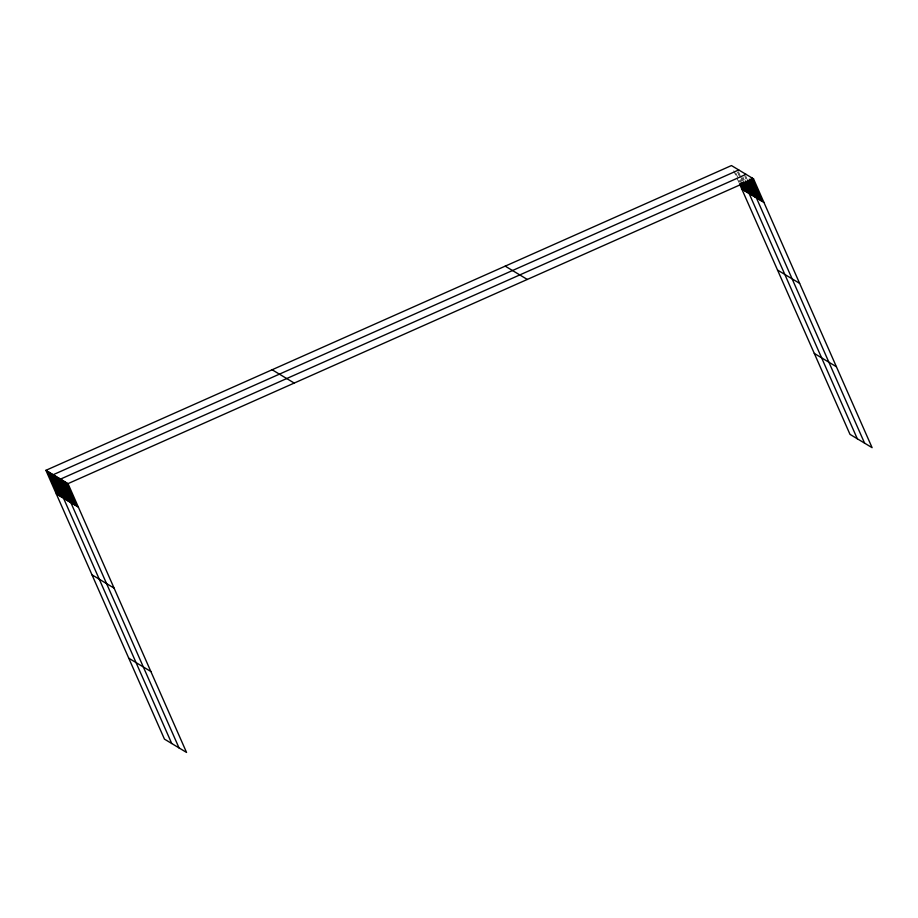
<?xml version="1.0" encoding="UTF-8"?>
<svg xmlns="http://www.w3.org/2000/svg" width="918" height="918" viewBox="0 0 918 918"><rect width="100%" height="100%" fill="white"/><g stroke="black" fill="none" stroke-linecap="round" stroke-linejoin="round"><path stroke-width="0.69" stroke-dasharray="4.59 3.44" d="M745.726 176.084L746.885 178.7M744.842 176.52L746.001 179.136M743.087 177.381L744.234 179.997M742.203 177.805L743.362 180.421M738.439 171.689L740.172 175.613M740.746 176.933L742.478 180.857M737.556 172.125L741.595 181.282M740.137 180.41L741.296 183.026M735.788 172.986L739.828 182.143M733.757 170.794L738.956 182.579"/><path stroke-width="1.38" d="M45.9 470.326L68.001 483.637L186.549 752.439L164.46 739.128L45.9 470.326L731.451 165.561L753.54 178.872L872.1 447.674L849.999 434.363L739.529 183.887M738.738 169.956L53.187 474.721L171.746 743.523M746.036 174.351L60.485 479.116L179.033 747.918M68.001 483.637L753.54 178.872M741.836 189.119L763.937 202.43M777.535 270.053L799.624 283.364M814.312 353.43L836.401 366.741M505.221 266.14L527.311 279.451M272.13 369.759L294.23 383.07M56.285 493.884L78.386 507.195M91.984 574.817L114.084 588.128M128.761 658.195L150.862 671.506M752.049 177.966L762.433 201.524M751.119 178.367L760.93 200.617M750.775 180.089L759.427 199.711M749.272 179.182L757.924 198.804M748.916 180.892L864.584 443.142M747.459 180.008L754.963 197.026M747.16 181.753L753.506 196.142M745.703 180.869L752.049 195.27M745.393 182.613L750.591 194.387M743.936 181.73L857.297 438.758M743.052 182.166L747.677 192.631M742.169 182.59L746.208 191.747M741.296 183.026L744.75 190.875M740.413 183.451L743.293 189.992M66.498 482.73L76.882 506.288M64.994 481.824L75.379 505.382M63.491 480.929L73.876 504.475M61.988 480.022L72.373 503.569M59.027 478.232L69.412 501.79M57.57 477.36L67.955 500.907M56.113 476.476L66.498 500.035M54.655 475.604L65.04 499.151M51.729 473.837L62.126 497.395M50.272 472.965L60.668 496.523M48.815 472.081L59.211 495.64M47.357 471.209L57.742 494.756"/></g></svg>
